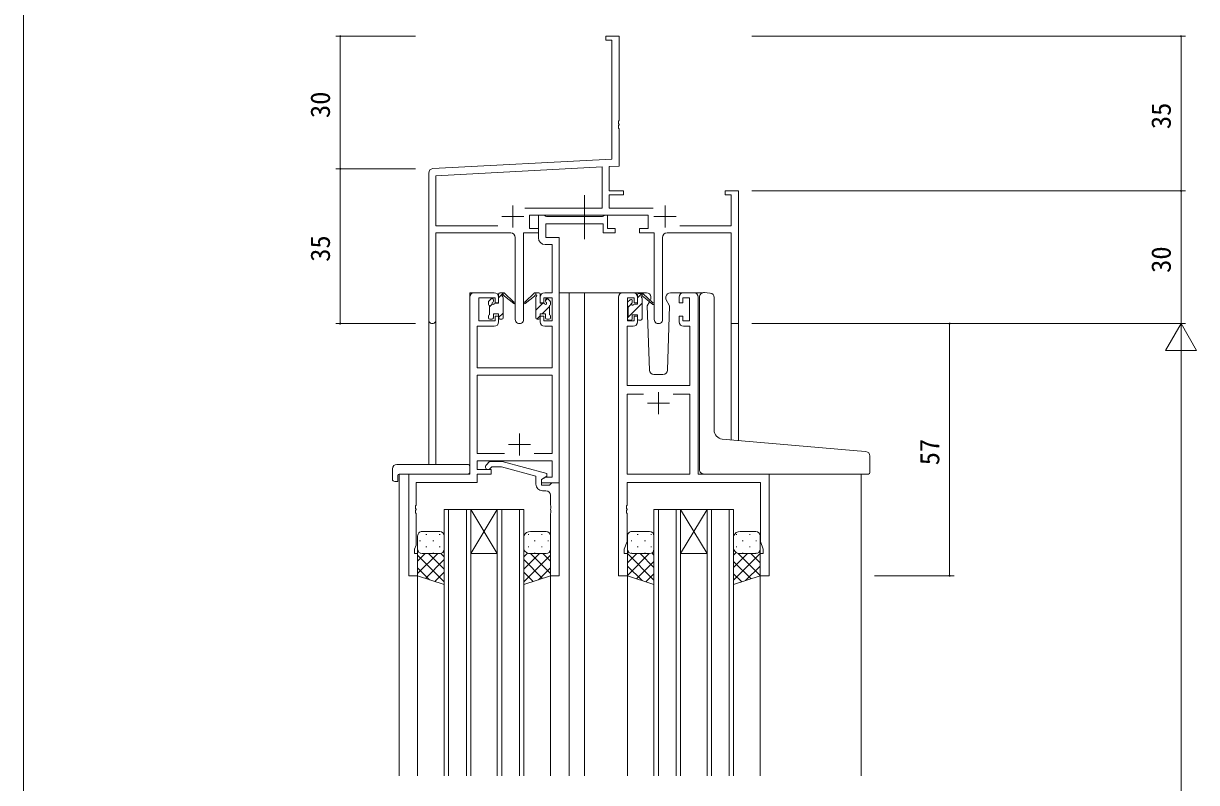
# Model space of a CAD drawing. Units: millimetres, scale not verified. Extents: x -567 to 567, y -403 to 403.
# Drawn here: x -562.7 to -297.6, y 122.7 to 294.3 of the extents above; entities that cross this region are included whole.
import ezdxf
from ezdxf.enums import TextEntityAlignment as Align

# ---------------------------------------------------------------- set-up
doc = ezdxf.new("R2010")
doc.units = ezdxf.units.MM
doc.header["$LTSCALE"] = 2
doc.linetypes.add('CHAIN2', pattern=[12, 9, -1, 1, -1])
for name, color, linetype, lineweight in [('0-1_USER1', 6, 'Continuous', 9), ('0-2_YKK_ZWAK', 2, 'Continuous', 9), ('0-3_YKK_11', 4, 'Continuous', 9), ('0-4_YKK_12', 7, 'Continuous', 9), ('0-5_YKK_13', 7, 'Continuous', 9)]:
    doc.layers.add(name, color=color, linetype=linetype, lineweight=lineweight)
doc.styles.add('ＭＳ ゴシック', font='')
doc.styles.get('ＭＳ ゴシック').set_extended_font_data('MS Gothic')

msp = doc.modelspace()

# ---------------------------------------------------------------- linework, layer by layer
at = {"layer": '0-1_USER1'}
for p, q in [((-474.149, 291.416), (-492.149, 291.416)), ((-491.149, 291.416), (-491.149, 261.416)), ((-398.149, 291.416), (-300.149, 291.416)), ((-301.149, 256.416), (-301.149, 291.416)), ((-474.149, 261.416), (-492.149, 261.416)), ((-474.149, 261.416), (-492.149, 261.416)), ((-491.149, 261.416), (-491.149, 226.416)), ((-398.149, 256.416), (-300.149, 256.416)), ((-398.149, 256.416), (-300.149, 256.416)), ((-301.149, 226.416), (-301.149, 256.416)), ((-474.149, 226.416), (-492.149, 226.416)), ((-398.149, 226.416), (-300.149, 226.416)), ((-398.149, 226.416), (-300.149, 226.416)), ((-370.449, 226.416), (-352.449, 226.416)), ((-353.449, 169.416), (-353.449, 226.416)), ((-301.149, 226.416), (-304.649, 220.354)), ((-301.149, 226.416), (-297.649, 220.354)), ((-301.149, 226.416), (-301.149, 214.292)), ((-304.649, 220.354), (-297.649, 220.354)), ((-301.149, 219.416), (-301.149, -166.584)), ((-370.449, 169.416), (-352.449, 169.416))]:
    msp.add_line(p, q, dxfattribs=at)
for centre, start, end in [((-491.149, 291.416), 90, 270), ((-491.149, 291.416), 270, 90), ((-301.149, 291.416), 90, 270), ((-301.149, 291.416), 270, 90), ((-491.149, 261.416), 90, 270), ((-491.149, 261.416), 90, 270), ((-491.149, 261.416), 270, 90), ((-491.149, 261.416), 270, 90), ((-301.149, 256.416), 90, 270), ((-301.149, 256.416), 90, 270), ((-301.149, 256.416), 270, 90), ((-301.149, 256.416), 270, 90), ((-491.149, 226.416), 90, 270), ((-491.149, 226.416), 270, 90), ((-353.449, 226.416), 90, 270), ((-353.449, 226.416), 270, 90), ((-353.449, 169.416), 90, 270), ((-353.449, 169.416), 270, 90)]:
    msp.add_arc(centre, 0.106, start, end, dxfattribs=at)
at = {"layer": '0-2_YKK_ZWAK'}
for p, q in [((-461.849, 192.716), (-461.849, 233.416)), ((-458.649, 233.416), (-461.849, 233.416)), ((-441.65, 233.416), (-435.949, 233.416)), ((-439.449, 233.416), (-439.449, 124.164)), ((-435.949, 233.416), (-435.949, 124.164)), ((-435.949, 233.416), (-427.249, 233.416)), ((-411.249, 233.416), (-409.189, 233.416)), ((-471.149, 227.231), (-471.149, 194.604)), ((-469.519, 227.231), (-469.519, 194.604)), ((-402.779, 226.416), (-402.779, 200.156)), ((-401.149, 226.416), (-402.779, 226.416)), ((-401.149, 226.416), (-401.149, 200.013)), ((-477.849, 192.416), (-477.849, 124.164)), ((-475.349, 192.416), (-477.849, 192.416)), ((-394.549, 192.416), (-372.449, 192.416)), ((-373.449, 192.416), (-373.449, 124.164)), ((-466.649, 184.412), (-466.649, 124.164)), ((-462.649, 124.164), (-462.649, 184.412)), ((-461.649, 184.412), (-455.649, 184.412)), ((-461.649, 184.412), (-455.649, 174.412)), ((-455.649, 184.412), (-461.649, 174.412)), ((-454.649, 184.412), (-454.649, 124.164)), ((-450.649, 124.164), (-450.649, 184.412)), ((-419.249, 184.412), (-419.249, 124.164)), ((-415.249, 124.164), (-415.249, 184.412)), ((-414.249, 184.412), (-408.249, 184.412)), ((-414.249, 184.412), (-408.249, 174.412)), ((-408.249, 184.412), (-414.249, 174.412)), ((-407.249, 184.412), (-407.249, 124.164)), ((-403.249, 124.164), (-403.249, 184.412)), ((-461.649, 174.412), (-455.649, 174.412)), ((-414.249, 174.412), (-408.249, 174.412)), ((-473.649, 169.916), (-473.649, 124.164)), ((-443.649, 169.916), (-443.649, 124.164)), ((-426.249, 169.916), (-426.249, 124.164)), ((-396.249, 169.916), (-396.249, 124.164))]:
    msp.add_line(p, q, dxfattribs=at)
for points in [[(-467.649, 124.164), (-467.649, 184.412), (-461.649, 184.412), (-461.649, 124.164)], [(-455.649, 124.164), (-455.649, 184.412), (-449.649, 184.412), (-449.649, 124.164)], [(-420.249, 124.164), (-420.249, 184.412), (-414.249, 184.412), (-414.249, 124.164)], [(-408.249, 124.164), (-408.249, 184.412), (-402.249, 184.412), (-402.249, 124.164)]]:
    msp.add_lwpolyline(points, dxfattribs=at)
at = {"layer": '0-3_YKK_11', "linetype": 'CHAIN2'}
msp.add_line((-435.951, 245.486), (-435.951, 255.474), dxfattribs=at)
at = {"layer": '0-3_YKK_11'}
for p, q in [((-455.35, 232.285), (-454.35, 233.285)), ((-455.05, 233.416), (-454.259, 233.416)), ((-454.35, 232.916), (-454.35, 233.416)), ((-454.066, 233.346), (-451.884, 231.298)), ((-447.233, 233.346), (-449.415, 231.298)), ((-446.249, 233.416), (-447.04, 233.416)), ((-446.949, 232.916), (-446.949, 233.416)), ((-421.963, 233.416), (-424.949, 233.416)), ((-413.549, 233.416), (-416.536, 233.416)), ((-408.862, 233.444), (-407.649, 233.338)), ((-407.562, 233.33), (-407.649, 233.338)), ((-457.65, 230.716), (-457.65, 231.316)), ((-457.562, 231.528), (-457.062, 232.028)), ((-457.45, 230.185), (-456.758, 230.877)), ((-456.55, 231.816), (-456.55, 231.477)), ((-454.35, 227.716), (-454.35, 232.316)), ((-451.916, 230.953), (-454.056, 232.65)), ((-449.383, 230.953), (-447.242, 232.65)), ((-446.949, 227.716), (-446.949, 232.316)), ((-446.949, 229.46), (-445.393, 231.016)), ((-444.749, 231.66), (-444.321, 232.088)), ((-444.749, 231.816), (-444.749, 231.477)), ((-443.737, 231.528), (-444.237, 232.028)), ((-443.649, 230.716), (-443.649, 231.316)), ((-426.249, 230.516), (-426.249, 231.116)), ((-426.249, 227.71), (-422.949, 231.01)), ((-426.161, 231.328), (-425.661, 231.828)), ((-426.049, 230.155), (-425.399, 230.805)), ((-425.149, 231.616), (-425.149, 231.277)), ((-423.949, 232.255), (-422.987, 233.216)), ((-423.649, 233.216), (-422.858, 233.216)), ((-422.949, 232.716), (-422.949, 233.216)), ((-422.949, 227.516), (-422.949, 232.116)), ((-422.665, 233.145), (-420.483, 231.098)), ((-420.515, 230.753), (-422.655, 232.45)), ((-421.27, 231.352), (-421.792, 230.449)), ((-409.949, 200.783), (-409.949, 232.448)), ((-406.649, 202.327), (-406.649, 232.334)), ((-457.65, 227.716), (-457.65, 228.216)), ((-457.45, 228.416), (-457.45, 230.516)), ((-456.55, 228.616), (-456.55, 227.716)), ((-456.55, 228.616), (-455.35, 228.616)), ((-455.35, 227.794), (-454.35, 228.794)), ((-455.35, 228.616), (-455.35, 227.716)), ((-446.735, 227.429), (-445.949, 228.215)), ((-444.749, 228.616), (-445.949, 228.616)), ((-445.949, 228.616), (-445.949, 227.716)), ((-445.548, 228.616), (-443.849, 230.315)), ((-444.749, 228.616), (-444.749, 227.716)), ((-443.849, 228.416), (-443.849, 230.516)), ((-443.649, 227.716), (-443.649, 228.216)), ((-426.249, 227.516), (-426.249, 228.016)), ((-426.049, 228.216), (-426.049, 230.316)), ((-425.149, 228.416), (-425.149, 227.516)), ((-425.149, 228.416), (-423.949, 228.416)), ((-423.949, 228.416), (-423.949, 227.516)), ((-421.792, 230.449), (-421.283, 215.881)), ((-417.216, 215.881), (-416.707, 230.449)), ((-456.85, 227.416), (-457.35, 227.416)), ((-454.65, 227.416), (-455.05, 227.416)), ((-446.649, 227.416), (-446.249, 227.416)), ((-444.449, 227.416), (-443.949, 227.416)), ((-425.449, 227.216), (-425.949, 227.216)), ((-423.249, 227.216), (-423.649, 227.216)), ((-420.284, 214.916), (-418.215, 214.916)), ((-409.949, 193.415), (-409.949, 200.783)), ((-374.362, 197.669), (-404.824, 200.334)), ((-372.362, 197.494), (-374.362, 197.669)), ((-371.449, 192.715), (-371.449, 196.498)), ((-479.338, 193.604), (-479.338, 191.228)), ((-478.338, 194.604), (-462.35, 194.604)), ((-461.85, 193.604), (-461.85, 194.104)), ((-461.85, 192.916), (-461.85, 193.604)), ((-478.15, 192.116), (-478.15, 191.224)), ((-477.85, 192.416), (-462.35, 192.416)), ((-408.949, 192.415), (-374.449, 192.415)), ((-371.749, 192.415), (-374.449, 192.415)), ((-473.649, 178.416), (-473.649, 175.416)), ((-468.649, 179.416), (-472.649, 179.416)), ((-471.814, 178.751), (-471.614, 178.751)), ((-468.784, 178.751), (-468.584, 178.751)), ((-467.649, 175.416), (-467.649, 178.416)), ((-449.649, 175.416), (-449.649, 178.416)), ((-448.514, 178.751), (-448.714, 178.751)), ((-448.149, 179.416), (-444.649, 179.416)), ((-445.484, 178.751), (-445.684, 178.751)), ((-443.649, 178.416), (-443.649, 175.416)), ((-426.249, 178.416), (-426.249, 175.416)), ((-421.249, 179.416), (-425.249, 179.416)), ((-424.014, 178.751), (-423.814, 178.751)), ((-420.984, 178.751), (-420.784, 178.751)), ((-420.249, 175.416), (-420.249, 178.416)), ((-402.249, 175.416), (-402.249, 178.416)), ((-401.514, 178.751), (-401.714, 178.751)), ((-400.749, 179.416), (-397.249, 179.416)), ((-398.484, 178.751), (-398.684, 178.751)), ((-396.249, 178.416), (-396.249, 175.416)), ((-473.229, 177.336), (-473.029, 177.336)), ((-471.814, 175.921), (-471.614, 175.921)), ((-470.199, 177.336), (-469.999, 177.336)), ((-468.784, 175.921), (-468.584, 175.921)), ((-448.514, 175.921), (-448.714, 175.921)), ((-447.099, 177.336), (-447.299, 177.336)), ((-445.484, 175.921), (-445.684, 175.921)), ((-444.069, 177.336), (-444.269, 177.336)), ((-426.221, 175.181), (-426.249, 175.153)), ((-425.429, 177.336), (-425.229, 177.336)), ((-424.014, 175.921), (-423.814, 175.921)), ((-422.399, 177.336), (-422.199, 177.336)), ((-420.984, 175.921), (-420.784, 175.921)), ((-401.514, 175.921), (-401.714, 175.921)), ((-400.099, 177.336), (-400.299, 177.336)), ((-398.484, 175.921), (-398.684, 175.921)), ((-397.069, 177.336), (-397.269, 177.336)), ((-396.277, 175.181), (-396.249, 175.153)), ((-469.129, 174.416), (-473.649, 169.896)), ((-471.958, 174.416), (-473.649, 172.724)), ((-473.649, 174.048), (-467.649, 168.048)), ((-473.064, 174.506), (-473.029, 174.506)), ((-472.649, 174.416), (-468.649, 174.416)), ((-472.649, 174.416), (-468.649, 174.416)), ((-467.649, 173.067), (-471.888, 168.829)), ((-471.189, 174.416), (-467.649, 170.876)), ((-470.199, 174.506), (-469.999, 174.506)), ((-468.394, 174.449), (-467.649, 173.705)), ((-448.815, 174.539), (-449.649, 173.705)), ((-446.11, 174.416), (-449.649, 170.876)), ((-443.649, 174.048), (-449.649, 168.048)), ((-449.649, 173.067), (-445.411, 168.829)), ((-448.169, 174.415), (-443.649, 169.896)), ((-444.649, 174.416), (-448.149, 174.416)), ((-444.649, 174.416), (-448.149, 174.416)), ((-447.099, 174.506), (-447.299, 174.506)), ((-445.341, 174.416), (-443.649, 172.724)), ((-444.235, 174.506), (-444.269, 174.506)), ((-426.249, 174.448), (-420.249, 168.448)), ((-421.329, 174.416), (-426.249, 169.496)), ((-424.158, 174.416), (-426.249, 172.324)), ((-425.429, 174.506), (-425.229, 174.506)), ((-425.249, 174.416), (-421.249, 174.416)), ((-425.249, 174.416), (-421.249, 174.416)), ((-420.249, 172.667), (-424.188, 168.729)), ((-423.389, 174.416), (-420.249, 171.276)), ((-422.399, 174.506), (-422.199, 174.506)), ((-420.715, 174.571), (-420.249, 174.105)), ((-401.674, 174.68), (-402.249, 174.105)), ((-396.249, 174.448), (-402.249, 168.448)), ((-399.11, 174.416), (-402.249, 171.276)), ((-402.249, 172.667), (-398.311, 168.729)), ((-401.225, 174.472), (-396.249, 169.496)), ((-397.249, 174.416), (-400.749, 174.416)), ((-397.249, 174.416), (-400.749, 174.416)), ((-400.099, 174.506), (-400.299, 174.506)), ((-398.341, 174.416), (-396.249, 172.324)), ((-397.069, 174.506), (-397.269, 174.506)), ((-473.649, 171.219), (-470.944, 168.514)), ((-467.649, 170.239), (-469.767, 168.122)), ((-449.649, 170.239), (-447.532, 168.122)), ((-443.649, 171.219), (-446.354, 168.514)), ((-426.249, 171.619), (-422.944, 168.314)), ((-420.249, 169.839), (-422.067, 168.022)), ((-402.249, 169.839), (-400.432, 168.022)), ((-396.249, 171.619), (-399.554, 168.314))]:
    msp.add_line(p, q, dxfattribs=at)
for points in [[(-456.089, 231.016), (-455.35, 231.016), (-455.35, 233.116)], [(-445.21, 231.016), (-445.949, 231.016), (-445.949, 233.116)], [(-424.688, 230.816), (-423.949, 230.816), (-423.949, 232.916)], [(-420.963, 232.451), (-420.945, 231.916), (-421.089, 231.666)], [(-416.707, 230.449), (-417.554, 231.916), (-417.536, 232.451)], [(-478.338, 190.724), (-478.15, 190.724), (-478.15, 191.224)], [(-467.649, 175.416), (-467.649, 167.416), (-473.649, 169.416), (-473.649, 175.416)], [(-449.649, 175.416), (-449.649, 167.416), (-443.649, 169.416), (-443.649, 175.416)], [(-420.249, 175.416), (-420.249, 167.416), (-426.249, 169.416), (-426.249, 175.416)], [(-402.249, 175.416), (-402.249, 167.416), (-396.249, 169.416), (-396.249, 175.416)]]:
    msp.add_lwpolyline(points, dxfattribs=at)
for centre, radius, start, end in [((-455.05, 233.116), 0.3, 90, 180), ((-454.259, 233.116), 0.3, 49.89741, 90), ((-447.04, 233.116), 0.3, 90, 130.10259), ((-446.249, 233.116), 0.3, 0, 90), ((-421.963, 232.416), 1, 2, 90), ((-416.536, 232.416), 1, 90, 178), ((-408.949, 232.448), 1, 85, 180), ((-407.649, 232.334), 1, 0, 85), ((-457.35, 231.316), 0.3, 135, 180), ((-457.45, 230.716), 0.2, 180, 270), ((-456.85, 231.816), 0.3, 0, 135), ((-456.55, 231.016), 0.25, 123.05573, 326.94427), ((-456.85, 231.477), 0.3, 303.05573, 0), ((-456.089, 230.716), 0.3, 90, 146.94427), ((-454.35, 232.716), 0.2, 20.88332, 233.1301), ((-454.65, 232.316), 0.3, 0, 53.1301), ((-453.883, 232.894), 0.3, 200.88332, 234.62002), ((-451.8, 231.116), 0.2, 234.62002, 114.62002), ((-449.498, 231.116), 0.2, 65.37998, 305.37998), ((-447.416, 232.894), 0.3, 305.37998, 339.11668), ((-446.949, 232.716), 0.2, 306.8699, 159.11668), ((-446.649, 232.316), 0.3, 126.8699, 180), ((-445.21, 230.716), 0.3, 33.05573, 90), ((-444.749, 231.016), 0.25, 213.05573, 56.94427), ((-444.449, 231.816), 0.3, 45, 180), ((-444.449, 231.477), 0.3, 180, 236.94427), ((-443.849, 230.716), 0.2, 270, 0), ((-443.949, 231.316), 0.3, 0, 45), ((-425.949, 231.116), 0.3, 135, 180), ((-425.449, 231.616), 0.3, 0, 135), ((-425.149, 230.816), 0.25, 123.05573, 326.94427), ((-425.449, 231.277), 0.3, 303.05573, 0), ((-424.688, 230.516), 0.3, 90, 146.94427), ((-423.649, 232.916), 0.3, 90, 180), ((-422.949, 232.516), 0.2, 20.88332, 233.1301), ((-423.249, 232.116), 0.3, 0, 53.1301), ((-422.858, 232.916), 0.3, 49.89741, 90), ((-422.482, 232.694), 0.3, 200.88332, 234.62002), ((-420.399, 230.916), 0.2, 234.62002, 114.62002), ((-457.45, 228.216), 0.2, 90, 180), ((-443.849, 228.216), 0.2, 0, 90), ((-426.049, 230.516), 0.2, 180, 270), ((-426.049, 228.016), 0.2, 90, 180), ((-457.35, 227.716), 0.3, 180, 270), ((-456.85, 227.716), 0.3, 270, 0), ((-455.05, 227.716), 0.3, 180, 270), ((-454.65, 227.716), 0.3, 270, 0), ((-446.649, 227.716), 0.3, 180, 270), ((-446.249, 227.716), 0.3, 270, 0), ((-444.449, 227.716), 0.3, 180, 270), ((-443.949, 227.716), 0.3, 270, 0), ((-425.949, 227.516), 0.3, 180, 270), ((-425.449, 227.516), 0.3, 270, 0), ((-423.649, 227.516), 0.3, 180, 270), ((-423.249, 227.516), 0.3, 270, 0), ((-420.284, 215.916), 1, 182, 270), ((-418.215, 215.916), 1, 270, 358), ((-404.649, 202.327), 2, 180, 265), ((-372.449, 196.498), 1, 0, 85), ((-478.338, 193.604), 1, 90.00506, 180), ((-462.35, 194.104), 0.5, 0, 90.0011), ((-478.873, 191.212), 0.462, 177.95347, 223.0495), ((-478.568, 191.854), 1.153, 236.12301, 281.50529), ((-477.85, 192.116), 0.3, 90, 180), ((-462.35, 192.916), 0.5, 270, 0), ((-408.949, 193.415), 1, 180, 224.427), ((-408.949, 193.415), 1, 224.427, 270), ((-371.749, 192.715), 0.3, 270, 0), ((-472.649, 178.416), 1, 90.0001, 180.0001), ((-468.649, 178.416), 1, 0.0001, 90.0001), ((-448.211, 177.884), 1.534, 87.6883, 159.69129), ((-444.649, 178.416), 1, 359.9999, 89.9999), ((-425.249, 178.416), 1, 90.0001, 180.0001), ((-421.249, 178.416), 1, 0.0001, 90.0001), ((-400.811, 177.884), 1.534, 87.6883, 159.69129), ((-397.249, 178.416), 1, 359.9999, 89.9999), ((-472.649, 175.416), 1, 180.0001, 270.0001), ((-472.649, 175.416), 1, 180.0001, 270.0001), ((-468.649, 175.416), 1, 270.0001, 0.0001), ((-468.649, 175.416), 1, 270.0001, 0.0001), ((-448.211, 175.948), 1.534, 200.30854, 272.31156), ((-448.211, 175.948), 1.534, 200.30854, 272.31156), ((-444.649, 175.416), 1, 269.9999, 359.9999), ((-444.649, 175.416), 1, 269.9999, 359.9999), ((-425.249, 175.416), 1, 180.0001, 270.0001), ((-425.249, 175.416), 1, 180.0001, 270.0001), ((-421.249, 175.416), 1, 270.0001, 0.0001), ((-421.249, 175.416), 1, 270.0001, 0.0001), ((-400.811, 175.948), 1.534, 200.30854, 272.31156), ((-400.811, 175.948), 1.534, 200.30854, 272.31156), ((-397.249, 175.416), 1, 269.9999, 359.9999), ((-397.249, 175.416), 1, 269.9999, 359.9999)]:
    msp.add_arc(centre, radius, start, end, dxfattribs=at)
at = {"layer": '0-4_YKK_12'}
for p, q in [((-471.149, 227.231), (-471.149, 260.467)), ((-452.149, 253.116), (-452.149, 248.116)), ((-417.749, 253.116), (-417.749, 248.116)), ((-454.649, 250.616), (-449.649, 250.616)), ((-420.249, 250.616), (-415.249, 250.616)), ((-455.5, 248.546), (-469.519, 248.546)), ((-451.599, 227.366), (-451.599, 245.916)), ((-418.299, 245.916), (-418.299, 227.366)), ((-456.35, 233.416), (-460.85, 233.416)), ((-427.249, 233.416), (-424.949, 233.416)), ((-413.549, 233.416), (-411.249, 233.416)), ((-428.249, 169.416), (-428.249, 232.416)), ((-419.249, 210.916), (-419.249, 205.916)), ((-415.899, 210.486), (-412.179, 210.486)), ((-421.749, 208.416), (-416.749, 208.416)), ((-450.65, 201.616), (-450.65, 196.616)), ((-453.15, 199.116), (-448.15, 199.116)), ((-454, 197.046), (-460.22, 197.046)), ((-444.65, 188.616), (-445.45, 188.616))]:
    msp.add_line(p, q, dxfattribs=at)
for points in [[(-470.202, 261.466), (-429.779, 263.584), (-429.779, 290.516), (-431.149, 290.516), (-431.149, 291.416), (-428.149, 291.416), (-428.149, 272.374), (-428.269, 272.191), (-428.269, 271.641), (-428.149, 271.458), (-428.149, 271.374), (-428.269, 271.191), (-428.269, 270.641), (-428.149, 270.458), (-428.149, 262.037), (-430.349, 261.922), (-430.349, 256.416), (-427.149, 256.416), (-427.149, 255.516), (-430.349, 255.516), (-430.349, 252.546), (-420.442, 252.546)], [(-455.5, 248.546), (-469.519, 248.546), (-469.519, 259.869), (-431.979, 261.837), (-431.979, 252.546), (-449.457, 252.546)], [(-414.399, 248.546), (-402.779, 248.546), (-402.779, 255.516), (-404.149, 255.516), (-404.149, 256.416), (-401.149, 256.416), (-401.149, 226.416), (-402.779, 226.416), (-402.779, 246.916), (-417.299, 246.916)], [(-420.199, 227.366), (-420.199, 246.916), (-423.549, 246.916), (-423.549, 247.916), (-421.549, 247.916), (-421.549, 250.916), (-448.349, 250.916), (-448.349, 247.916), (-446.349, 247.916), (-446.349, 246.916), (-449.699, 246.916), (-449.699, 227.366)], [(-441.65, 190.416), (-441.65, 233.416), (-441.65, 245.916), (-444.72, 245.916), (-444.72, 248.986), (-431.75, 248.986), (-431.75, 246.916), (-429.05, 246.916), (-429.05, 247.916), (-430.75, 247.916), (-430.75, 250.916), (-431.45, 250.916), (-431.725, 250.736), (-431.908, 250.616), (-444.562, 250.616), (-444.745, 250.736), (-445.02, 250.916), (-446.35, 250.916), (-446.35, 245.786)], [(-452.599, 246.916), (-469.519, 246.916), (-469.519, 227.231)], [(-444.85, 244.286), (-443.28, 244.286), (-443.28, 233.416), (-444.95, 233.416)], [(-461.85, 232.416), (-461.85, 192.416), (-475.65, 192.416), (-475.65, 169.416), (-473.65, 169.416), (-473.65, 174.416), (-474.35, 174.416), (-474.35, 175.416), (-474.02, 176.323), (-474.02, 183.458), (-474.14, 183.641), (-474.14, 184.191), (-474.02, 184.374), (-474.02, 184.458), (-474.14, 184.641), (-474.14, 185.191), (-474.02, 185.374), (-474.02, 190.516), (-460.22, 190.516), (-460.22, 192.416), (-457.05, 192.416), (-457.05, 193.416), (-460.22, 193.416), (-460.22, 195.416), (-443.28, 195.416), (-443.28, 191.716), (-444.784, 191.716), (-445.65, 191.216), (-445.65, 190.416), (-441.65, 190.416)], [(-455.35, 226.816), (-455.35, 228.116), (-456.15, 228.116), (-456.15, 227.016), (-459.85, 227.016), (-459.85, 232.216), (-456.15, 232.216), (-456.15, 231.116), (-455.35, 231.116), (-455.35, 232.416)], [(-445.95, 232.416), (-445.95, 231.116), (-445.15, 231.116), (-445.15, 232.216), (-443.28, 232.216), (-443.28, 227.016), (-445.15, 227.016), (-445.15, 228.116), (-445.95, 228.116), (-445.95, 226.816)], [(-410.249, 232.416), (-410.249, 192.416), (-394.249, 192.416), (-394.249, 169.416), (-396.249, 169.416), (-396.249, 174.416), (-395.549, 174.416), (-395.549, 175.416), (-396.179, 177.147), (-396.179, 190.486), (-426.319, 190.486), (-426.319, 185.374), (-426.439, 185.191), (-426.439, 184.641), (-426.319, 184.458), (-426.319, 184.374), (-426.439, 184.191), (-426.439, 183.641), (-426.319, 183.458), (-426.319, 177.147), (-426.949, 175.416), (-426.949, 174.416), (-426.249, 174.416), (-426.249, 169.416), (-428.249, 169.416)], [(-423.949, 232.416), (-423.949, 231.116), (-424.749, 231.116), (-424.749, 232.216), (-426.249, 232.216), (-426.249, 227.016), (-424.749, 227.016), (-424.749, 228.116), (-423.949, 228.116), (-423.949, 226.816)], [(-414.549, 226.816), (-414.549, 228.116), (-413.749, 228.116), (-413.749, 227.016), (-412.249, 227.016), (-412.249, 232.216), (-413.749, 232.216), (-413.749, 231.116), (-414.549, 231.116), (-414.549, 232.416)], [(-444.95, 225.816), (-443.28, 225.816), (-443.28, 216.416), (-460.22, 216.416), (-460.22, 225.816), (-456.35, 225.816)], [(-424.949, 225.816), (-426.319, 225.816), (-426.319, 212.416), (-412.179, 212.416), (-412.179, 225.816), (-413.549, 225.816)], [(-454, 197.046), (-460.22, 197.046), (-460.22, 214.786), (-443.28, 214.786), (-443.28, 197.046), (-447.3, 197.046)], [(-415.899, 210.486), (-412.179, 210.486), (-412.179, 192.416), (-426.319, 192.416), (-426.319, 210.486), (-422.6, 210.486)], [(-458.174, 194.44), (-457.398, 195.216), (-454.553, 195.216), (-444.45, 192.509), (-444.45, 191.909), (-445.65, 191.216), (-445.65, 189.916), (-443.85, 189.916), (-443.65, 190.116), (-443.35, 190.416), (-441.65, 190.416)], [(-446.95, 190.116), (-446.95, 191.936), (-454.711, 194.016), (-456.901, 194.016), (-457.325, 193.592)], [(-441.65, 190.416), (-441.65, 169.416), (-443.65, 169.416), (-443.65, 183.458), (-443.53, 183.641), (-443.53, 184.191), (-443.65, 184.374), (-443.65, 184.458), (-443.53, 184.641), (-443.53, 185.191), (-443.65, 185.374), (-443.65, 187.616)]]:
    msp.add_lwpolyline(points, dxfattribs=at)
for centre, radius, start, end in [((-470.149, 260.467), 1, 93.00003, 180), ((-452.599, 245.916), 1, 0.00001, 89.99999), ((-417.299, 245.916), 1, 90.00001, 179.99999), ((-444.85, 245.786), 1.5, 180.00001, 269.99999), ((-460.85, 232.416), 1, 90.00001, 179.99999), ((-456.35, 232.416), 1, 0.00001, 89.99999), ((-444.95, 232.416), 1, 90.00001, 179.99999), ((-427.249, 232.416), 1, 90.00001, 179.99999), ((-424.949, 232.416), 1, 0.00001, 89.99999), ((-413.549, 232.416), 1, 90.00001, 179.99999), ((-411.249, 232.416), 1, 0.00001, 89.99999), ((-470.334, 227.231), 0.815, 179.99999, 0.00001), ((-456.35, 226.816), 1, 270.00001, 359.99999), ((-450.649, 227.366), 0.95, 179.99999, 0.00001), ((-444.95, 226.816), 1, 180.00001, 269.99999), ((-424.949, 226.816), 1, 270.00001, 359.99999), ((-419.249, 227.366), 0.95, 179.99999, 0.00001), ((-413.549, 226.816), 1, 180.00001, 269.99999), ((-457.75, 194.016), 0.6, 134.99999, 315.00001), ((-445.45, 190.116), 1.5, 180.00001, 269.99999), ((-444.65, 187.616), 1, 0.00001, 89.99999)]:
    msp.add_arc(centre, radius, start, end, dxfattribs=at)
at = {"layer": '0-5_YKK_13'}
msp.add_line((-562.726, -351), (-562.726, 399), dxfattribs=at)

# ---------------------------------------------------------------- texts
at = {"layer": '0-1_USER1', "style": 'ＭＳ ゴシック'}
for s, p in [('30', (-492.149, 272.896)), ('35', (-302.149, 270.396)), ('35', (-492.149, 240.396)), ('30', (-302.149, 237.896)), ('57', (-354.449, 194.396))]:
    msp.add_text(s, height=4.399, rotation=90, dxfattribs=at).set_placement(p, align=Align.BOTTOM_LEFT)

doc.saveas('drawing.dxf')
